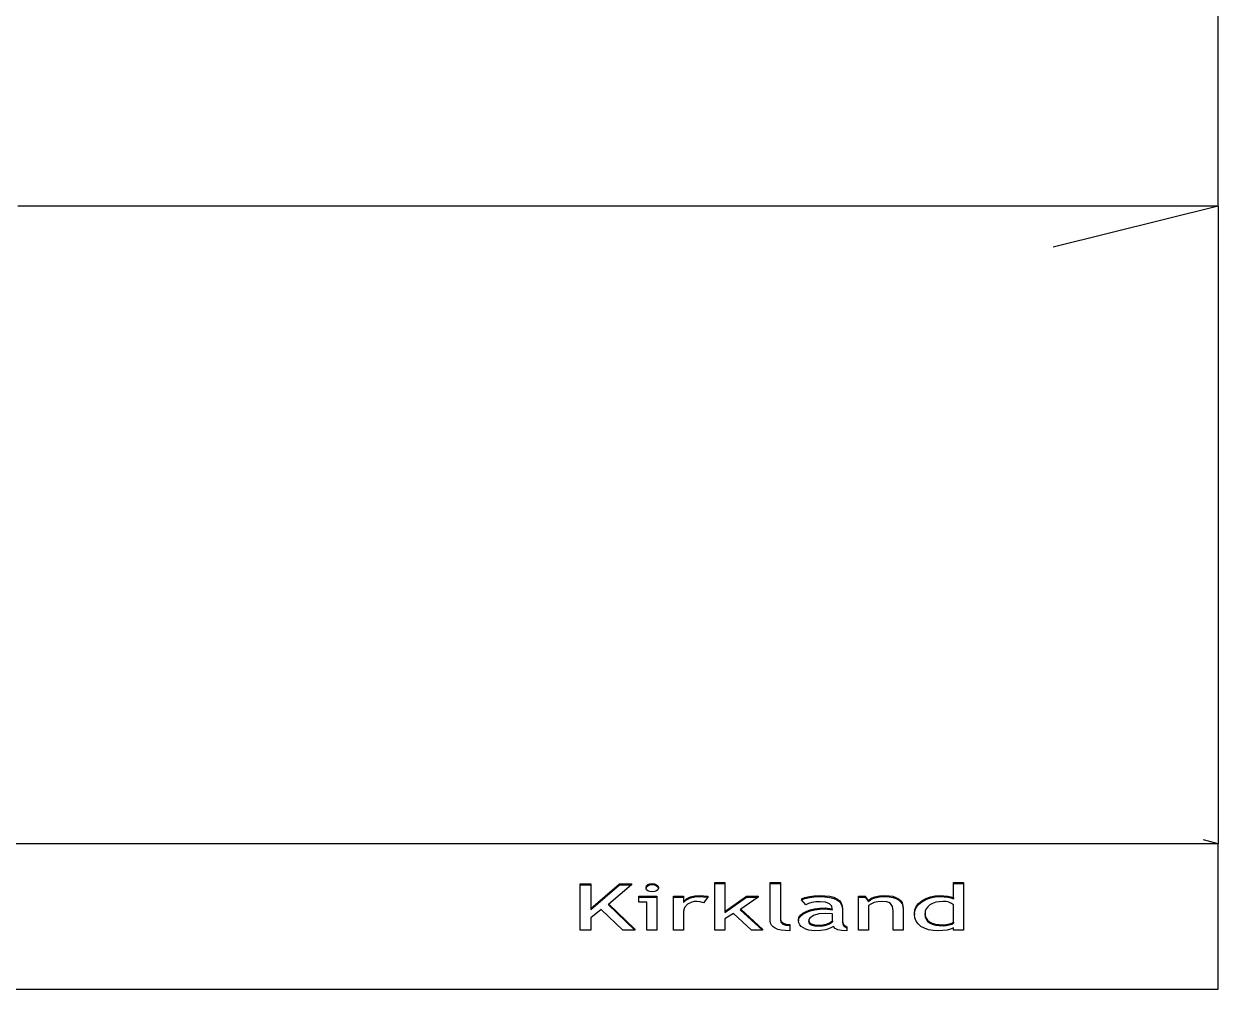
# Model space of a CAD drawing. Header units: inches. Extents: x 710 to 5347, y 114 to 2471.
# Drawn here: x 1173.2 to 1456.2, y 148.3 to 377 of the extents above; entities that cross this region are included whole.
import ezdxf

# ---------------------------------------------------------------- set-up
doc = ezdxf.new("R2010")
doc.units = ezdxf.units.IN
doc.header["$MEASUREMENT"] = 0
doc.layers.add('Edges', color=7, linetype='Continuous')

# ---------------------------------------------------------------- blocks, each defined once
blk = doc.blocks.new('fire alarm fr')
at = {"layer": 'Edges'}
for p, q in [((-1661.19, 520.1), (-1661.19, 1235.77)), ((-1661.19, 520.1), (-1945.57, 520.1)), ((-1661.19, 520.1), (-1700.23, 510.42)), ((-1661.19, 520.1), (-1661.19, 368.99)), ((-1661.19, 368.99), (-2393.7, 368.99)), ((-1661.19, 368.99), (-1664.62, 369.97)), ((-1661.19, 334.58), (-1661.19, 368.99)), ((-1812.31, 359.26), (-1812.31, 359.51)), ((-1812.31, 359.51), (-1809.81, 359.51)), ((-1809.81, 353.68), (-1802.99, 359.51)), ((-1809.81, 359.51), (-1809.81, 359.26)), ((-1802.99, 359.51), (-1800.19, 359.51)), ((-1802.99, 359.51), (-1802.99, 359.26)), ((-1800.19, 359.51), (-1800.49, 359.26)), ((-1800.19, 359.51), (-1800.19, 359.26)), ((-1796.31, 359.34), (-1795.84, 359.52)), ((-1795.84, 359.52), (-1795.27, 359.59)), ((-1795.27, 359.59), (-1794.7, 359.52)), ((-1794.7, 359.52), (-1794.22, 359.33)), ((-1780.43, 359.59), (-1780.43, 359.83)), ((-1780.43, 359.83), (-1778.05, 359.83)), ((-1780.43, 359.59), (-1778.05, 359.59)), ((-1780.43, 348.55), (-1780.43, 359.59)), ((-1778.05, 359.83), (-1778.05, 359.59)), ((-1778.05, 359.59), (-1778.05, 352.99)), ((-1767.29, 359.59), (-1767.29, 359.83)), ((-1767.29, 359.83), (-1764.91, 359.83)), ((-1767.29, 359.59), (-1764.91, 359.59)), ((-1767.29, 350.77), (-1767.29, 359.59)), ((-1764.91, 359.83), (-1764.91, 359.59)), ((-1764.91, 359.59), (-1764.91, 351.25)), ((-1723.89, 359.59), (-1723.89, 359.83)), ((-1723.89, 359.83), (-1721.51, 359.83)), ((-1723.89, 359.59), (-1721.51, 359.59)), ((-1723.89, 356.2), (-1723.89, 359.59)), ((-1721.51, 359.83), (-1721.51, 359.59)), ((-1721.51, 359.59), (-1721.51, 348.56)), ((-1812.31, 359.26), (-1809.81, 359.26)), ((-1812.31, 348.55), (-1812.31, 359.26)), ((-1809.81, 353.43), (-1802.99, 359.26)), ((-1809.81, 359.26), (-1809.81, 353.68)), ((-1800.19, 359.26), (-1805.55, 354.73)), ((-1802.99, 359.26), (-1800.49, 359.26)), ((-1800.49, 359.26), (-1800.19, 359.26)), ((-1798.41, 356.38), (-1798.41, 356.63)), ((-1798.41, 356.63), (-1794.19, 356.63)), ((-1796.73, 358.73), (-1796.63, 359.06)), ((-1796.69, 358.61), (-1796.73, 358.73)), ((-1796.73, 358.73), (-1796.73, 358.48)), ((-1796.73, 358.48), (-1796.69, 358.61)), ((-1796.63, 358.15), (-1796.73, 358.48)), ((-1796.69, 358.61), (-1796.63, 358.81)), ((-1796.63, 359.06), (-1796.31, 359.34)), ((-1796.63, 358.81), (-1796.31, 359.09)), ((-1796.3, 357.87), (-1796.63, 358.15)), ((-1796.31, 359.09), (-1795.84, 359.28)), ((-1795.83, 357.68), (-1796.3, 357.87)), ((-1795.84, 359.28), (-1795.27, 359.34)), ((-1795.27, 357.62), (-1795.83, 357.68)), ((-1795.27, 359.34), (-1794.7, 359.28)), ((-1794.7, 357.68), (-1795.27, 357.62)), ((-1794.7, 359.28), (-1794.22, 359.09)), ((-1794.22, 357.87), (-1794.7, 357.68)), ((-1794.22, 359.33), (-1793.9, 359.06)), ((-1794.22, 359.09), (-1793.9, 358.81)), ((-1793.9, 358.15), (-1794.22, 357.87)), ((-1794.19, 356.63), (-1794.19, 356.38)), ((-1793.9, 359.06), (-1793.79, 358.73)), ((-1793.9, 358.81), (-1793.83, 358.61)), ((-1793.79, 358.48), (-1793.9, 358.15)), ((-1793.79, 358.73), (-1793.83, 358.61)), ((-1793.83, 358.61), (-1793.79, 358.48)), ((-1793.79, 358.73), (-1793.79, 358.48)), ((-1790.22, 356.38), (-1790.22, 356.63)), ((-1790.22, 356.63), (-1787.84, 356.63)), ((-1787.84, 356.63), (-1787.84, 356.38)), ((-1786.22, 356.42), (-1785.17, 356.69)), ((-1785.17, 356.69), (-1783.96, 356.77)), ((-1785.17, 356.44), (-1783.96, 356.53)), ((-1783.96, 356.77), (-1782.12, 356.64)), ((-1783.96, 356.53), (-1782.29, 356.41)), ((-1782.12, 356.64), (-1782.29, 356.41)), ((-1782.12, 356.64), (-1782.12, 356.39)), ((-1778.05, 352.99), (-1772.91, 356.63)), ((-1772.91, 356.63), (-1770.13, 356.63)), ((-1772.91, 356.63), (-1772.91, 356.38)), ((-1770.13, 356.63), (-1770.48, 356.38)), ((-1770.13, 356.63), (-1770.13, 356.38)), ((-1759.09, 356.29), (-1758.03, 356.54)), ((-1758.03, 356.54), (-1756.86, 356.71)), ((-1756.86, 356.71), (-1755.74, 356.77)), ((-1756.86, 356.47), (-1755.74, 356.53)), ((-1755.74, 356.77), (-1754.38, 356.72)), ((-1755.74, 356.53), (-1754.38, 356.48)), ((-1754.38, 356.72), (-1753.22, 356.58)), ((-1753.22, 356.58), (-1752.26, 356.34)), ((-1746.43, 356.38), (-1746.43, 356.63)), ((-1746.43, 356.63), (-1744.8, 356.63)), ((-1744.05, 355.62), (-1744.8, 356.63)), ((-1744.8, 356.63), (-1744.8, 356.38)), ((-1742.49, 356.48), (-1741.44, 356.7)), ((-1741.44, 356.7), (-1740.2, 356.77)), ((-1741.44, 356.45), (-1740.2, 356.53)), ((-1740.2, 356.77), (-1739.16, 356.72)), ((-1740.2, 356.53), (-1739.16, 356.48)), ((-1739.16, 356.72), (-1738.27, 356.58)), ((-1738.27, 356.58), (-1737.51, 356.33)), ((-1729.37, 356.46), (-1728.25, 356.69)), ((-1728.25, 356.69), (-1727.05, 356.77)), ((-1728.25, 356.45), (-1727.05, 356.53)), ((-1727.05, 356.77), (-1725.22, 356.63)), ((-1727.05, 356.53), (-1725.22, 356.38)), ((-1725.22, 356.63), (-1724.49, 356.45)), ((-1805.55, 354.73), (-1805.68, 354.62)), ((-1805.68, 354.62), (-1799.42, 348.55)), ((-1805.55, 354.73), (-1799.42, 348.8)), ((-1798.41, 356.38), (-1794.19, 356.38)), ((-1798.41, 355.21), (-1798.41, 356.38)), ((-1796.57, 355.21), (-1798.41, 355.21)), ((-1796.57, 348.55), (-1796.57, 355.21)), ((-1794.19, 356.38), (-1794.19, 348.55)), ((-1790.22, 356.38), (-1787.84, 356.38)), ((-1790.22, 348.55), (-1790.22, 356.38)), ((-1787.84, 356.38), (-1787.84, 355.38)), ((-1787.84, 355.38), (-1787.11, 355.99)), ((-1787.84, 355.13), (-1787.11, 355.74)), ((-1787.84, 355.38), (-1787.84, 355.13)), ((-1787.6, 353.93), (-1787.84, 353.04)), ((-1786.89, 354.68), (-1787.6, 353.93)), ((-1787.11, 355.99), (-1786.22, 356.42)), ((-1787.11, 355.74), (-1786.22, 356.18)), ((-1785.86, 355.19), (-1786.89, 354.68)), ((-1786.22, 356.18), (-1785.17, 356.44)), ((-1785.29, 355.31), (-1785.86, 355.19)), ((-1784.68, 355.36), (-1785.29, 355.31)), ((-1783.89, 355.28), (-1784.68, 355.36)), ((-1783.11, 355.04), (-1783.89, 355.28)), ((-1782.12, 356.39), (-1783.11, 355.04)), ((-1782.29, 356.41), (-1782.12, 356.39)), ((-1778.05, 352.74), (-1772.91, 356.38)), ((-1770.13, 356.38), (-1774.27, 353.51)), ((-1772.91, 356.38), (-1770.48, 356.38)), ((-1770.48, 356.38), (-1770.13, 356.38)), ((-1759.9, 355.99), (-1759.09, 356.29)), ((-1759.9, 355.74), (-1759.09, 356.04)), ((-1759.9, 355.99), (-1759.9, 355.74)), ((-1758.9, 354.58), (-1759.9, 355.74)), ((-1759.09, 356.04), (-1758.03, 356.29)), ((-1758.23, 354.89), (-1758.9, 354.58)), ((-1757.44, 355.11), (-1758.23, 354.89)), ((-1758.03, 356.29), (-1756.86, 356.47)), ((-1756.51, 355.24), (-1757.44, 355.11)), ((-1756.78, 353.61), (-1755.58, 353.77)), ((-1755.46, 355.28), (-1756.51, 355.24)), ((-1755.58, 353.77), (-1754.26, 353.82)), ((-1754.19, 355.16), (-1755.46, 355.28)), ((-1754.38, 356.48), (-1753.22, 356.33)), ((-1754.26, 353.82), (-1752.61, 353.64)), ((-1753.28, 354.81), (-1754.19, 355.16)), ((-1752.74, 354.21), (-1753.28, 354.81)), ((-1753.22, 356.33), (-1752.26, 356.09)), ((-1752.61, 353.64), (-1752.74, 354.21)), ((-1752.26, 356.34), (-1751.5, 356)), ((-1752.26, 356.09), (-1751.5, 355.75)), ((-1751.5, 356), (-1750.92, 355.55)), ((-1751.5, 355.75), (-1750.92, 355.31)), ((-1750.92, 355.55), (-1750.5, 354.99)), ((-1750.92, 355.31), (-1750.5, 354.75)), ((-1750.5, 354.99), (-1750.26, 354.32)), ((-1750.5, 354.75), (-1750.26, 354.07)), ((-1750.26, 354.32), (-1750.17, 353.53)), ((-1750.26, 354.07), (-1750.17, 353.29)), ((-1746.43, 356.38), (-1744.8, 356.38)), ((-1746.43, 348.55), (-1746.43, 356.38)), ((-1744.8, 356.38), (-1744.05, 355.37)), ((-1744.05, 355.62), (-1743.36, 356.12)), ((-1744.05, 355.37), (-1743.36, 355.88)), ((-1744.05, 355.62), (-1744.05, 355.37)), ((-1743.47, 354.75), (-1744.05, 354.37)), ((-1744.05, 354.37), (-1744.05, 348.55)), ((-1742.68, 355.07), (-1743.47, 354.75)), ((-1743.36, 356.12), (-1742.49, 356.48)), ((-1743.36, 355.88), (-1742.49, 356.24)), ((-1741.81, 355.28), (-1742.68, 355.07)), ((-1742.49, 356.24), (-1741.44, 356.45)), ((-1740.97, 355.36), (-1741.81, 355.28)), ((-1739.68, 355.23), (-1740.97, 355.36)), ((-1739.19, 355.07), (-1739.68, 355.23)), ((-1738.81, 354.85), (-1739.19, 355.07)), ((-1739.16, 356.48), (-1738.27, 356.33)), ((-1738.33, 354.17), (-1738.81, 354.85)), ((-1738.17, 353.1), (-1738.33, 354.17)), ((-1738.27, 356.33), (-1737.51, 356.09)), ((-1737.51, 356.33), (-1736.89, 355.99)), ((-1737.51, 356.09), (-1736.89, 355.74)), ((-1736.89, 355.99), (-1736.41, 355.55)), ((-1736.89, 355.74), (-1736.41, 355.3)), ((-1736.41, 355.55), (-1736.06, 355.01)), ((-1736.41, 355.3), (-1736.06, 354.77)), ((-1736.06, 355.01), (-1735.85, 354.38)), ((-1736.06, 354.77), (-1735.85, 354.13)), ((-1735.85, 354.38), (-1735.79, 353.64)), ((-1735.85, 354.13), (-1735.79, 353.4)), ((-1733.04, 353.37), (-1732.7, 354.15)), ((-1733.04, 353.12), (-1732.7, 353.9)), ((-1732.7, 354.15), (-1732.14, 354.87)), ((-1732.7, 353.9), (-1732.14, 354.62)), ((-1732.14, 354.87), (-1731.35, 355.53)), ((-1732.14, 354.62), (-1731.35, 355.28)), ((-1731.35, 355.53), (-1730.4, 356.07)), ((-1731.35, 355.28), (-1730.4, 355.82)), ((-1730.4, 356.07), (-1729.37, 356.46)), ((-1730.4, 355.82), (-1729.37, 356.21)), ((-1729.98, 354.08), (-1730.35, 353.58)), ((-1729.46, 354.52), (-1729.98, 354.08)), ((-1728.82, 354.89), (-1729.46, 354.52)), ((-1729.37, 356.21), (-1728.25, 356.45)), ((-1728.1, 355.15), (-1728.82, 354.89)), ((-1727.27, 355.3), (-1728.1, 355.15)), ((-1726.36, 355.36), (-1727.27, 355.3)), ((-1725.62, 355.31), (-1726.36, 355.36)), ((-1724.96, 355.16), (-1725.62, 355.31)), ((-1725.22, 356.38), (-1724.49, 356.2)), ((-1724.38, 354.91), (-1724.96, 355.16)), ((-1724.49, 356.45), (-1723.89, 356.2)), ((-1724.49, 356.2), (-1723.89, 355.96)), ((-1723.89, 354.57), (-1724.38, 354.91)), ((-1723.89, 356.2), (-1723.89, 355.96)), ((-1723.89, 350.47), (-1723.89, 354.57)), ((-1809.81, 353.68), (-1809.81, 353.43)), ((-1807.36, 353.48), (-1809.81, 351.45)), ((-1809.81, 351.45), (-1809.81, 348.55)), ((-1802.19, 348.55), (-1807.36, 353.48)), ((-1787.84, 353.04), (-1787.84, 348.55)), ((-1778.05, 352.99), (-1778.05, 352.74)), ((-1775.97, 352.47), (-1778.05, 351.22)), ((-1778.05, 351.22), (-1778.05, 348.55)), ((-1771.76, 348.55), (-1775.97, 352.47)), ((-1774.27, 353.51), (-1774.43, 353.4)), ((-1774.43, 353.4), (-1769.17, 348.55)), ((-1774.27, 353.51), (-1769.17, 348.8)), ((-1764.91, 351.25), (-1764.76, 350.68)), ((-1764.91, 351.25), (-1764.91, 351)), ((-1764.91, 351), (-1764.76, 350.44)), ((-1760.6, 350.98), (-1760.49, 351.56)), ((-1760.58, 350.84), (-1760.6, 350.98)), ((-1760.6, 350.98), (-1760.6, 350.74)), ((-1760.58, 350.84), (-1760.49, 351.31)), ((-1760.49, 351.56), (-1760.16, 352.08)), ((-1760.49, 351.31), (-1760.16, 351.84)), ((-1760.16, 352.08), (-1759.6, 352.56)), ((-1760.16, 351.84), (-1759.6, 352.32)), ((-1759.6, 352.56), (-1758.82, 353)), ((-1759.6, 352.32), (-1758.82, 352.75)), ((-1758.82, 353), (-1757.86, 353.36)), ((-1758.82, 352.75), (-1757.86, 353.11)), ((-1758.19, 350.87), (-1758.22, 350.72)), ((-1758.15, 351.08), (-1758.19, 350.87)), ((-1758.19, 350.87), (-1758.07, 350.43)), ((-1757.94, 351.41), (-1758.15, 351.08)), ((-1757.08, 352), (-1757.94, 351.41)), ((-1757.86, 353.36), (-1756.78, 353.61)), ((-1757.86, 353.11), (-1756.78, 353.37)), ((-1755.77, 352.41), (-1757.08, 352)), ((-1756.78, 353.37), (-1755.58, 353.52)), ((-1754.13, 352.54), (-1755.77, 352.41)), ((-1755.58, 353.52), (-1754.26, 353.57)), ((-1754.26, 353.57), (-1752.56, 353.38)), ((-1752.56, 352.4), (-1754.13, 352.54)), ((-1752.56, 353.38), (-1752.61, 353.64)), ((-1752.56, 350.75), (-1752.56, 352.4)), ((-1750.17, 353.53), (-1750.17, 353.29)), ((-1750.17, 353.29), (-1750.17, 350.73)), ((-1738.17, 348.55), (-1738.17, 353.1)), ((-1735.79, 353.64), (-1735.79, 353.4)), ((-1735.79, 353.4), (-1735.79, 348.55)), ((-1733.15, 352.52), (-1733.04, 353.37)), ((-1733.14, 352.39), (-1733.15, 352.52)), ((-1733.15, 352.52), (-1733.15, 352.27)), ((-1733.15, 352.27), (-1733.14, 352.39)), ((-1733.06, 351.44), (-1733.15, 352.27)), ((-1733.14, 352.39), (-1733.04, 353.12)), ((-1732.76, 350.69), (-1733.06, 351.44)), ((-1730.63, 352.52), (-1730.65, 352.4)), ((-1730.65, 352.4), (-1730.58, 351.74)), ((-1730.57, 353.02), (-1730.63, 352.52)), ((-1730.63, 352.52), (-1730.58, 351.99)), ((-1730.58, 351.99), (-1730.37, 351.41)), ((-1730.58, 351.74), (-1730.37, 351.17)), ((-1730.35, 353.58), (-1730.57, 353.02)), ((-1730.37, 351.41), (-1730.03, 350.93)), ((-1730.37, 351.17), (-1730.03, 350.68)), ((-1730.03, 350.93), (-1729.54, 350.53)), ((-1809.81, 348.55), (-1812.31, 348.55)), ((-1799.42, 348.55), (-1802.19, 348.55)), ((-1799.42, 348.8), (-1799.42, 348.55)), ((-1794.19, 348.55), (-1796.57, 348.55)), ((-1787.84, 348.55), (-1790.22, 348.55)), ((-1778.05, 348.55), (-1780.43, 348.55)), ((-1769.17, 348.55), (-1771.76, 348.55)), ((-1769.17, 348.8), (-1769.17, 348.55)), ((-1767.22, 350.21), (-1767.29, 350.77)), ((-1767.01, 349.73), (-1767.22, 350.21)), ((-1766.64, 349.33), (-1767.01, 349.73)), ((-1766.14, 348.99), (-1766.64, 349.33)), ((-1765.49, 348.74), (-1766.14, 348.99)), ((-1764.69, 348.55), (-1765.49, 348.74)), ((-1764.76, 350.68), (-1764.29, 350.26)), ((-1764.76, 350.44), (-1764.29, 350.01)), ((-1763.75, 348.44), (-1764.69, 348.55)), ((-1764.29, 350.26), (-1763.58, 349.98)), ((-1764.29, 350.01), (-1763.58, 349.74)), ((-1762.67, 348.4), (-1763.75, 348.44)), ((-1763.58, 349.98), (-1762.67, 349.89)), ((-1763.58, 349.74), (-1762.67, 349.65)), ((-1762.67, 349.89), (-1762.67, 349.65)), ((-1762.67, 349.65), (-1762.67, 348.4)), ((-1760.6, 350.74), (-1760.58, 350.84)), ((-1760.53, 350.26), (-1760.6, 350.74)), ((-1760.31, 349.82), (-1760.53, 350.26)), ((-1759.95, 349.43), (-1760.31, 349.82)), ((-1759.44, 349.07), (-1759.95, 349.43)), ((-1758.84, 348.78), (-1759.44, 349.07)), ((-1758.18, 348.57), (-1758.84, 348.78)), ((-1758.22, 350.72), (-1758.07, 350.19)), ((-1757.47, 348.45), (-1758.18, 348.57)), ((-1758.07, 350.43), (-1757.6, 350.05)), ((-1758.07, 350.19), (-1757.6, 349.81)), ((-1757.6, 350.05), (-1756.83, 349.82)), ((-1757.6, 349.81), (-1756.83, 349.58)), ((-1756.7, 348.4), (-1757.47, 348.45)), ((-1756.83, 349.82), (-1755.75, 349.75)), ((-1756.83, 349.58), (-1755.75, 349.5)), ((-1755.33, 348.47), (-1756.7, 348.4)), ((-1755.75, 349.75), (-1754.87, 349.81)), ((-1755.75, 349.5), (-1754.87, 349.56)), ((-1754.14, 348.67), (-1755.33, 348.47)), ((-1754.87, 349.81), (-1754.05, 350)), ((-1754.87, 349.56), (-1754.05, 349.75)), ((-1753.14, 348.99), (-1754.14, 348.67)), ((-1754.05, 350), (-1753.28, 350.31)), ((-1754.05, 349.75), (-1753.28, 350.06)), ((-1753.28, 350.31), (-1752.56, 350.75)), ((-1753.28, 350.06), (-1752.56, 350.5)), ((-1752.33, 349.45), (-1753.14, 348.99)), ((-1752.56, 350.75), (-1752.56, 350.5)), ((-1751.91, 348.97), (-1752.33, 349.45)), ((-1751.3, 348.65), (-1751.91, 348.97)), ((-1750.39, 348.47), (-1751.3, 348.65)), ((-1749.12, 348.41), (-1750.39, 348.47)), ((-1750.17, 350.73), (-1750.11, 350.26)), ((-1750.17, 350.73), (-1750.17, 350.48)), ((-1750.17, 350.48), (-1750.11, 350.01)), ((-1750.11, 350.26), (-1749.91, 349.87)), ((-1750.11, 350.01), (-1749.91, 349.62)), ((-1749.91, 349.87), (-1749.58, 349.57)), ((-1749.91, 349.62), (-1749.58, 349.32)), ((-1749.58, 349.57), (-1749.12, 349.35)), ((-1749.58, 349.32), (-1749.12, 349.11)), ((-1749.12, 349.35), (-1749.12, 349.11)), ((-1749.12, 349.11), (-1749.12, 348.41)), ((-1744.05, 348.55), (-1746.43, 348.55)), ((-1735.79, 348.55), (-1738.17, 348.55)), ((-1732.27, 350.03), (-1732.76, 350.69)), ((-1731.59, 349.46), (-1732.27, 350.03)), ((-1730.74, 349), (-1731.59, 349.46)), ((-1729.78, 348.67), (-1730.74, 349)), ((-1730.03, 350.68), (-1729.54, 350.28)), ((-1728.7, 348.48), (-1729.78, 348.67)), ((-1729.54, 350.53), (-1728.92, 350.22)), ((-1729.54, 350.28), (-1728.92, 349.97)), ((-1728.92, 350.22), (-1728.17, 350)), ((-1728.92, 349.97), (-1728.17, 349.75)), ((-1727.5, 348.41), (-1728.7, 348.48)), ((-1728.17, 350), (-1727.27, 349.87)), ((-1728.17, 349.75), (-1727.27, 349.62)), ((-1726.39, 348.46), (-1727.5, 348.41)), ((-1727.27, 349.87), (-1726.24, 349.82)), ((-1727.27, 349.62), (-1726.24, 349.57)), ((-1725.41, 348.59), (-1726.39, 348.46)), ((-1726.24, 349.82), (-1725.62, 349.87)), ((-1726.24, 349.57), (-1725.62, 349.63)), ((-1725.62, 349.87), (-1724.88, 350.03)), ((-1725.62, 349.63), (-1724.88, 349.78)), ((-1724.58, 348.82), (-1725.41, 348.59)), ((-1724.88, 350.03), (-1724.24, 350.24)), ((-1724.88, 349.78), (-1724.24, 350)), ((-1723.89, 349.14), (-1724.58, 348.82)), ((-1724.24, 350.24), (-1723.89, 350.47)), ((-1724.24, 350), (-1723.89, 350.22)), ((-1723.89, 350.47), (-1723.89, 350.22)), ((-1723.89, 348.56), (-1723.89, 349.14)), ((-1721.51, 348.56), (-1723.89, 348.56)), ((-2393.7, 334.58), (-1661.19, 334.58))]:
    blk.add_line(p, q, dxfattribs=at)

msp = doc.modelspace()

# ---------------------------------------------------------------- block references
msp.add_blockref('fire alarm fr', (3117.35, -186.28))

doc.saveas('drawing.dxf')
